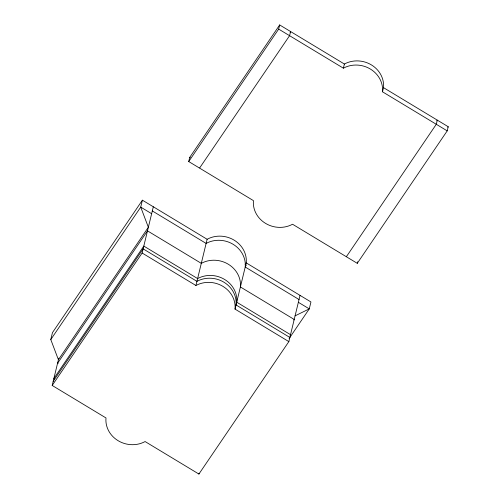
<?xml version="1.0" encoding="UTF-8"?>
<svg xmlns="http://www.w3.org/2000/svg" width="499" height="499" viewBox="0 0 499 499"><rect width="100%" height="100%" fill="white"/><g stroke="black" fill="none" stroke-linecap="round" stroke-linejoin="round"><path stroke-width="0.75" d="M142.402 200.186L140.724 207.11L148.359 227.263L58.414 359.71L50.786 339.557L52.457 332.633L142.402 200.186L207.122 239.271A25.717 23.584 13.6 0 1 234.106 240.131A25.717 23.584 13.6 0 1 246.225 262.879L310.946 301.964L309.274 308.881L289.114 338.547M300.036 295.371L288.852 341.603L198.908 474.05L145.103 441.559A25.717 23.584 13.6 0 1 118.113 440.698A25.717 23.584 13.6 0 1 105.994 417.95L52.189 385.459L58.782 358.207M52.189 385.459L142.128 253.012L153.318 206.779M188.722 161.551L189.726 157.397L279.671 24.95L344.391 64.028A25.717 23.584 13.6 0 1 371.375 64.889A25.717 23.584 13.6 0 1 383.494 87.643L448.214 126.721L447.21 130.875L357.265 263.322L292.545 224.244A25.717 23.584 13.6 0 1 265.562 223.384A25.717 23.584 13.6 0 1 253.442 200.629L188.722 161.551L278.667 29.104L279.671 24.95M199.7 167.882L289.576 35.691L290.58 31.537L290.119 32.223M288.852 341.603L235.041 309.112A25.717 23.584 13.6 0 0 222.922 286.357A25.717 23.584 13.6 0 0 195.939 285.503L207.122 239.271M235.041 309.112L246.225 262.879M198.908 474.05L199.095 473.27M447.21 130.875L382.49 91.797A25.717 23.584 13.6 0 0 370.37 69.043A25.717 23.584 13.6 0 0 343.387 68.182L344.391 64.028M382.49 91.797L383.494 87.643M346.481 256.212L346.356 256.736L436.294 124.282L437.305 120.134L436.837 120.814M357.265 263.322L357.396 262.805M357.521 262.287L357.646 261.763M50.786 339.557L140.724 207.11L151.64 213.697M293.836 320.002L294.21 319.454L240.399 286.962A25.717 23.584 13.6 0 0 228.28 264.214A25.717 23.584 13.6 0 0 201.297 263.353L147.486 230.862L57.547 363.309L58.152 363.677M290.156 335.228L290.524 334.679L236.719 302.188A25.717 23.584 13.6 0 0 224.6 279.44A25.717 23.584 13.6 0 0 197.61 278.579L143.806 246.088L53.861 378.535L54.466 378.903M447.846 127.27L448.214 126.721M295.077 315.855L309.274 308.881L298.358 302.294M278.667 29.104L343.387 68.182M189.726 157.397L190.406 157.809M245.115 264.52L246.444 265.325M152.307 210.934L206.118 243.418A25.717 23.584 13.6 0 1 233.102 244.279A25.717 23.584 13.6 0 1 245.221 267.034L299.032 299.525M289.857 337.449L236.046 304.958A25.717 23.584 13.6 0 0 223.926 282.209A25.717 23.584 13.6 0 0 196.943 281.349L143.132 248.858L53.193 381.305L53.798 381.673M142.128 253.012L195.939 285.503"/></g></svg>
